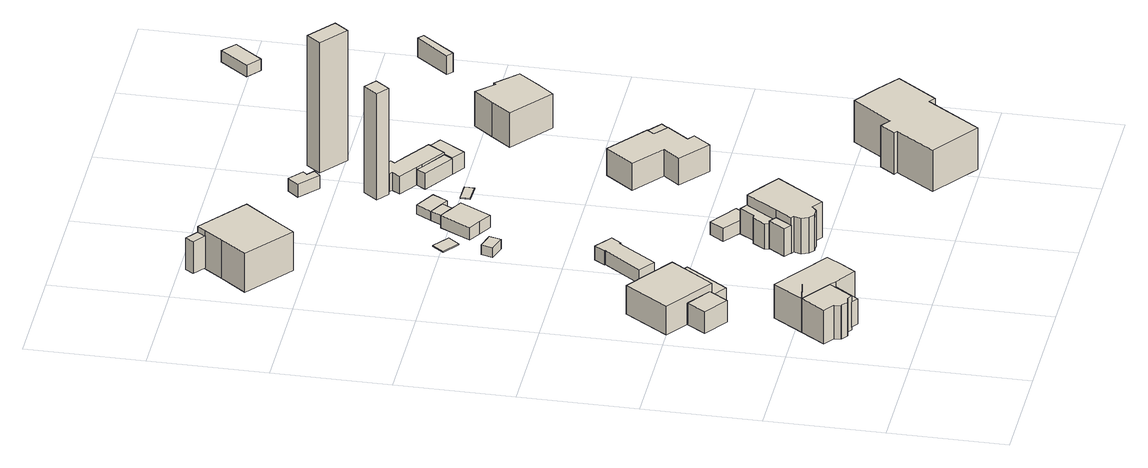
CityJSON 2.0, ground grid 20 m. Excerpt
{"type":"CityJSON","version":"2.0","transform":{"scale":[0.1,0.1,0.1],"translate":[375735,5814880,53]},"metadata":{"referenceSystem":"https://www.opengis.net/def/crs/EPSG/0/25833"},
"CityObjects":{
"building1":{"type":"Building","attributes":{"Gemeindeschluessel":"11000005","BezugspunktDach":"2200","function":"51009_1610","measuredHeight":4.66,"storeysAboveGround":0},"address":[{"country":"Germany","locality":"Berlin"}],"geometry":[{"type":"Solid","lod":"1","boundaries":[[[[0,1,2,3]],[[4,5,6,7]],[[4,7,3,2]],[[5,4,2,1]],[[6,5,1,0]],[[7,6,0,3]]]]}]},
"building2":{"type":"Building","attributes":{"Gemeindeschluessel":"11000005","function":"31001_1010"},"address":[{"country":"Germany","locality":"Berlin","thoroughfareNumber":"5","thoroughfareName":"Breitehornweg"}],"children":["building2-1","building2-2"]},
"building2-1":{"type":"BuildingPart","attributes":{"BezugspunktDach":"2200","measuredHeight":7.77,"storeysAboveGround":1},"parents":["building2"],"geometry":[{"type":"Solid","lod":"1","boundaries":[[[[8,9,10,11,12,13,14]],[[15,16,17,18,19,20,21]],[[15,21,14,13]],[[16,15,13,12]],[[17,16,12,11]],[[18,17,11,10]],[[19,18,10,9]],[[20,19,9,8]],[[21,20,8,14]]]]}]},
"building2-2":{"type":"BuildingPart","attributes":{"BezugspunktDach":"2200","measuredHeight":7.77,"storeysAboveGround":1},"parents":["building2"],"geometry":[{"type":"Solid","lod":"1","boundaries":[[[[22,23,24,25,26,27,8,28,14,29]],[[21,30,20,31,32,33,34,35,36,37]],[[21,37,29,14]],[[30,21,14,28]],[[20,30,28,8]],[[31,20,8,27]],[[32,31,27,26]],[[33,32,26,25]],[[34,33,25,24]],[[35,34,24,23]],[[36,35,23,22]],[[37,36,22,29]]]]}]},
"building3":{"type":"Building","attributes":{"Gemeindeschluessel":"11000005","function":"31001_1010"},"address":[{"country":"Germany","locality":"Berlin","thoroughfareNumber":"3","thoroughfareName":"Breitehornweg"}],"children":["building3-1","building3-2"]},
"building3-1":{"type":"BuildingPart","attributes":{"BezugspunktDach":"2200","measuredHeight":6.51,"storeysAboveGround":1},"parents":["building3"],"geometry":[{"type":"MultiSurface","lod":"1","boundaries":[[[38,39,40,41]],[[42,43,44,45]],[[42,45,41,40]],[[43,42,40,39]],[[44,43,39,38]],[[45,46,47,48,49,50,44,38,41]],[[50,49,48,47,46]]]}]},
"building3-2":{"type":"BuildingPart","attributes":{"BezugspunktDach":"2200","measuredHeight":4,"storeysAboveGround":1},"parents":["building3"],"geometry":[{"type":"Solid","lod":"1","boundaries":[[[[51,48,47,52]],[[46,49,53,54]],[[46,54,52,47]],[[53,49,48,51]],[[54,53,51,52]],[[49,46,47,48]]]]}]},
"building4":{"type":"Building","attributes":{"Gemeindeschluessel":"11000005","BezugspunktDach":"2200","function":"51009_1610","measuredHeight":3,"storeysAboveGround":0},"address":[{"country":"Germany","locality":"Berlin"}],"geometry":[{"type":"Solid","lod":"1","boundaries":[[[[55,56,57,58]],[[43,59,60,44]],[[43,44,58,57]],[[59,43,57,56]],[[60,59,56,55]],[[44,60,55,58]]]]}]},
"building5":{"type":"Building","attributes":{"Gemeindeschluessel":"11000005","BezugspunktDach":"2200","function":"31001_1000","measuredHeight":2.6,"storeysAboveGround":1},"address":[{"country":"Germany","locality":"Berlin","thoroughfareNumber":"3 (1)","thoroughfareName":"Breitehornweg"}],"geometry":[{"type":"Solid","lod":"1","boundaries":[[[[61,62,63,64,65,66,67,68]],[[69,70,71,72,73,74,75,76]],[[69,76,68,67]],[[70,69,67,66]],[[71,70,66,65]],[[72,71,65,64]],[[73,72,64,63]],[[74,73,63,62]],[[75,74,62,61]],[[76,75,61,68]]]]}]},
"building6":{"type":"Building","attributes":{"Gemeindeschluessel":"11000005","BezugspunktDach":"2200","function":"51009_1610","measuredHeight":5.17,"storeysAboveGround":0},"address":[{"country":"Germany","locality":"Berlin"}],"geometry":[{"type":"Solid","lod":"1","boundaries":[[[[77,78,79,80]],[[81,82,83,84]],[[81,84,80,79]],[[82,81,79,78]],[[83,82,78,77]],[[84,83,77,80]]]]}]},
"building7":{"type":"Building","attributes":{"Gemeindeschluessel":"11000005","BezugspunktDach":"2200","function":"31001_1010","measuredHeight":7.97,"storeysAboveGround":2},"address":[{"country":"Germany","locality":"Berlin","thoroughfareNumber":"145","thoroughfareName":"Kladower Damm"}],"geometry":[{"type":"Solid","lod":"1","boundaries":[[[[85,86,87,88,89,90,91]],[[92,93,94,95,96,97,98]],[[92,98,91,90]],[[93,92,90,89]],[[94,93,89,88]],[[95,94,88,87]],[[96,95,87,86]],[[97,96,86,85]],[[98,97,85,91]]]]}]},
"building8":{"type":"Building","attributes":{"Gemeindeschluessel":"11000005","BezugspunktDach":"2200","function":"51009_1610","measuredHeight":5.89,"storeysAboveGround":0},"address":[{"country":"Germany","locality":"Berlin"}],"geometry":[{"type":"Solid","lod":"1","boundaries":[[[[99,100,101,102]],[[103,104,105,106]],[[103,106,102,101]],[[104,103,101,100]],[[105,104,100,99]],[[106,105,99,102]]]]}]},
"building9":{"type":"Building","attributes":{"Gemeindeschluessel":"11000005","BezugspunktDach":"2200","function":"31001_1000","measuredHeight":1.8,"storeysAboveGround":1},"address":[{"country":"Germany","locality":"Berlin","thoroughfareNumber":"32 (6)","thoroughfareName":"Im Eulengrund"}],"geometry":[{"type":"Solid","lod":"1","boundaries":[[[[107,108,109,110]],[[111,112,113,114]],[[111,114,110,109]],[[112,111,109,108]],[[113,112,108,107]],[[114,113,107,110]]]]}]},
"building10":{"type":"Building","attributes":{"Gemeindeschluessel":"11000005","function":"31001_1010"},"address":[{"country":"Germany","locality":"Berlin","thoroughfareNumber":"36","thoroughfareName":"Im Eulengrund"}],"children":["building10-1","building10-2"]},
"building10-1":{"type":"BuildingPart","attributes":{"BezugspunktDach":"2200","measuredHeight":8.47,"storeysAboveGround":1},"parents":["building10"],"geometry":[{"type":"MultiSurface","lod":"1","boundaries":[[[115,116,117,118,119,120,121,122,123,124,125,126,127,128]],[[129,130,131,132,133,134,135,136,137,138,139,140,141,142]],[[129,142,128,127]],[[130,143,144,127,126]],[[131,130,126,125]],[[132,131,125,124]],[[133,132,124,123]],[[134,133,123,122]],[[135,134,122,121]],[[136,135,121,120]],[[137,136,120,119]],[[138,137,119,118]],[[139,138,118,117]],[[140,139,117,116]],[[141,140,116,115]],[[142,141,115,128]],[[129,144,143,130]]]}]},
"building10-2":{"type":"BuildingPart","attributes":{"BezugspunktDach":"2200","measuredHeight":4.74,"storeysAboveGround":1},"parents":["building10"],"geometry":[{"type":"MultiSurface","lod":"1","boundaries":[[[145,144,143,146,147,148,149]],[[150,151,152,130,129,153,154]],[[150,154,149,148]],[[151,150,148,147]],[[152,151,147,146]],[[130,152,146,143]],[[153,129,144,145]],[[154,153,145,149]],[[129,130,143,144,155]]]}]},
"building11":{"type":"Building","attributes":{"Gemeindeschluessel":"11000005","BezugspunktDach":"2200","function":"31001_1000","measuredHeight":0.187,"storeysAboveGround":1},"address":[{"country":"Germany","locality":"Berlin","thoroughfareNumber":"32 (5)","thoroughfareName":"Im Eulengrund"}],"geometry":[{"type":"Solid","lod":"1","boundaries":[[[[156,157,158,159]],[[160,161,162,163]],[[160,163,159,158]],[[161,160,158,157]],[[162,161,157,156]],[[163,162,156,159]]]]}]},
"building12":{"type":"Building","attributes":{"Gemeindeschluessel":"11000005","BezugspunktDach":"2200","function":"31001_2463","measuredHeight":2.38,"storeysAboveGround":1},"address":[{"country":"Germany","locality":"Berlin","thoroughfareNumber":"36 (1)","thoroughfareName":"Im Eulengrund"}],"geometry":[{"type":"Solid","lod":"1","boundaries":[[[[164,165,166,167,168]],[[169,170,171,172,173]],[[169,173,168,167]],[[170,169,167,166]],[[171,170,166,165]],[[172,171,165,164]],[[173,172,164,168]]]]}]},
"building13":{"type":"Building","attributes":{"Gemeindeschluessel":"11000005","BezugspunktDach":"2200","function":"51009_1610","measuredHeight":3.7,"storeysAboveGround":0},"address":[{"country":"Germany","locality":"Berlin"}],"geometry":[{"type":"Solid","lod":"1","boundaries":[[[[174,175,176,177,178,179,180,181]],[[182,183,184,185,186,187,188,189]],[[182,189,181,180]],[[183,182,180,179]],[[184,183,179,178]],[[185,184,178,177]],[[186,185,177,176]],[[187,186,176,175]],[[188,187,175,174]],[[189,188,174,181]]]]}]},
"building14":{"type":"Building","attributes":{"Gemeindeschluessel":"11000005","BezugspunktDach":"2200","function":"31001_1000","measuredHeight":1.65,"storeysAboveGround":1},"address":[{"country":"Germany","locality":"Berlin","thoroughfareNumber":"32 (2)","thoroughfareName":"Im Eulengrund"}],"geometry":[{"type":"Solid","lod":"1","boundaries":[[[[190,191,192,193]],[[194,195,185,183]],[[194,183,193,192]],[[195,194,192,191]],[[185,195,191,190]],[[183,185,190,193]]]]}]},
"building15":{"type":"Building","attributes":{"Gemeindeschluessel":"11000005","BezugspunktDach":"2200","function":"51009_1610","measuredHeight":1.74,"storeysAboveGround":0},"address":[{"country":"Germany","locality":"Berlin"}],"geometry":[{"type":"Solid","lod":"1","boundaries":[[[[191,196,197,198,192]],[[199,200,201,195,194]],[[199,194,192,198]],[[200,199,198,197]],[[201,200,197,196]],[[195,201,196,191]],[[194,195,191,192]]]]}]},
"building16":{"type":"Building","attributes":{"Gemeindeschluessel":"11000005","BezugspunktDach":"2200","function":"31001_1000","measuredHeight":0.19,"storeysAboveGround":1},"address":[{"country":"Germany","locality":"Berlin","thoroughfareNumber":"32 (3)","thoroughfareName":"Im Eulengrund"}],"geometry":[{"type":"Solid","lod":"1","boundaries":[[[[202,203,204,205]],[[206,207,208,209]],[[206,209,205,204]],[[207,206,204,203]],[[208,207,203,202]],[[209,208,202,205]]]]}]},
"building17":{"type":"Building","attributes":{"Gemeindeschluessel":"11000005","BezugspunktDach":"2200","function":"31001_1000","measuredHeight":19.77,"storeysAboveGround":1},"address":[{"country":"Germany","locality":"Berlin","thoroughfareNumber":"32 (1)","thoroughfareName":"Im Eulengrund"}],"geometry":[{"type":"Solid","lod":"1","boundaries":[[[[210,211,212,213]],[[214,215,216,217]],[[214,217,213,212]],[[215,214,212,211]],[[216,215,211,210]],[[217,216,210,213]]]]}]},
"building18":{"type":"Building","attributes":{"Gemeindeschluessel":"11000005","BezugspunktDach":"2200","function":"31001_1000","measuredHeight":2.37,"storeysAboveGround":1},"address":[{"country":"Germany","locality":"Berlin","thoroughfareNumber":"143 (1)","thoroughfareName":"Kladower Damm"}],"geometry":[{"type":"Solid","lod":"1","boundaries":[[[[218,219,220,221,222,223]],[[224,225,226,227,228,229]],[[224,229,223,222]],[[225,224,222,221]],[[226,225,221,220]],[[227,226,220,219]],[[228,227,219,218]],[[229,228,218,223]]]]}]},
"building19":{"type":"Building","attributes":{"Gemeindeschluessel":"11000005","BezugspunktDach":"2200","function":"31001_1010","measuredHeight":4.93,"storeysAboveGround":1},"address":[{"country":"Germany","locality":"Berlin","thoroughfareNumber":"34","thoroughfareName":"Im Eulengrund"}],"geometry":[{"type":"Solid","lod":"1","boundaries":[[[[230,231,232,233,234,235,236,237,238,239]],[[240,241,242,243,244,245,246,247,248,249]],[[240,249,239,238]],[[241,240,238,237]],[[242,241,237,236]],[[243,242,236,235]],[[244,243,235,234]],[[245,244,234,233]],[[246,245,233,232]],[[247,246,232,231]],[[248,247,231,230]],[[249,248,230,239]]]]}]},
"building20":{"type":"Building","attributes":{"Gemeindeschluessel":"11000005","function":"31001_1000"},"address":[{"country":"Germany","locality":"Berlin","thoroughfareNumber":"32 (4)","thoroughfareName":"Im Eulengrund"}],"children":["building20-1","building20-2"]},
"building20-1":{"type":"BuildingPart","attributes":{"BezugspunktDach":"2200","measuredHeight":3.77,"storeysAboveGround":1},"parents":["building20"],"geometry":[{"type":"MultiSurface","lod":"1","boundaries":[[[250,251,252,253,254,255,256,257,258,259,260]],[[261,262,263,264,265,266,267,268,269,270,271]],[[261,271,260,259]],[[262,261,259,258]],[[263,262,258,257]],[[264,263,257,256]],[[265,264,256,255]],[[266,265,255,254]],[[267,266,254,253]],[[268,267,253,252]],[[272,273,252,251]],[[270,274,272,269,251,250]],[[271,270,250,260]],[[269,268,273,272]],[[269,272,274,270]]]}]},
"building20-2":{"type":"BuildingPart","attributes":{"BezugspunktDach":"2200","measuredHeight":2.83,"storeysAboveGround":1},"parents":["building20"],"geometry":[{"type":"MultiSurface","lod":"1","boundaries":[[[275,273,274,276]],[[270,268,277,278]],[[270,278,276,274]],[[277,268,273,275]],[[278,277,275,276]],[[269,272,273,268]],[[270,274,272,269]]]}]},
"building21":{"type":"Building","attributes":{"Gemeindeschluessel":"11000005","BezugspunktDach":"2200","function":"31001_1010","measuredHeight":7.7,"storeysAboveGround":2},"address":[{"country":"Germany","locality":"Berlin","thoroughfareNumber":"43","thoroughfareName":"Im Eulengrund"}],"geometry":[{"type":"Solid","lod":"1","boundaries":[[[[279,280,281,282,283,284,285,286,287,288,289]],[[290,291,292,293,294,295,296,297,298,299,300]],[[290,300,289,288]],[[291,290,288,287]],[[292,291,287,286]],[[293,292,286,285]],[[294,293,285,284]],[[295,294,284,283]],[[296,295,283,282]],[[297,296,282,281]],[[298,297,281,280]],[[299,298,280,279]],[[300,299,279,289]]]]}]},
"building22":{"type":"Building","attributes":{"Gemeindeschluessel":"11000005","BezugspunktDach":"2200","function":"51009_1610","measuredHeight":2.98,"storeysAboveGround":0},"address":[{"country":"Germany","locality":"Berlin"}],"geometry":[{"type":"Solid","lod":"1","boundaries":[[[[301,302,303,304]],[[267,305,306,277]],[[267,277,304,303]],[[305,267,303,302]],[[306,305,302,301]],[[277,306,301,304]]]]}]},
"building23":{"type":"Building","attributes":{"Gemeindeschluessel":"11000005","BezugspunktDach":"2200","function":"51009_1610","measuredHeight":3.78,"storeysAboveGround":0},"address":[{"country":"Germany","locality":"Berlin"}],"geometry":[{"type":"Solid","lod":"1","boundaries":[[[[307,308,309,310]],[[311,312,313,314]],[[311,314,310,309]],[[312,311,309,308]],[[313,312,308,307]],[[314,313,307,310]]]]}]},
"building24":{"type":"Building","attributes":{"Gemeindeschluessel":"11000005","BezugspunktDach":"2200","function":"31001_2463","measuredHeight":24.2,"storeysAboveGround":1},"address":[{"country":"Germany","locality":"Berlin","thoroughfareNumber":"30 (2)","thoroughfareName":"Im Eulengrund"}],"geometry":[{"type":"Solid","lod":"1","boundaries":[[[[315,316,317,318]],[[319,320,321,322]],[[319,322,318,317]],[[320,319,317,316]],[[321,320,316,315]],[[322,321,315,318]]]]}]},
"building25":{"type":"Building","attributes":{"Gemeindeschluessel":"11000005","BezugspunktDach":"2200","function":"31001_1010","measuredHeight":7.94,"storeysAboveGround":1},"address":[{"country":"Germany","locality":"Berlin","thoroughfareNumber":"32","thoroughfareName":"Im Eulengrund"}],"geometry":[{"type":"Solid","lod":"1","boundaries":[[[[323,324,325,326,327,328,329,330]],[[331,332,333,334,335,336,337,338]],[[331,338,330,329]],[[332,331,329,328]],[[333,332,328,327]],[[334,333,327,326]],[[335,334,326,325]],[[336,335,325,324]],[[337,336,324,323]],[[338,337,323,330]]]]}]},
"building26":{"type":"Building","attributes":{"Gemeindeschluessel":"11000005","BezugspunktDach":"2200","function":"51009_1610","measuredHeight":3.43,"storeysAboveGround":0},"address":[{"country":"Germany","locality":"Berlin"}],"geometry":[{"type":"Solid","lod":"1","boundaries":[[[[339,340,341,342]],[[343,344,345,346]],[[343,346,342,341]],[[344,343,341,340]],[[345,344,340,339]],[[346,345,339,342]]]]}]},
"building27":{"type":"Building","attributes":{"Gemeindeschluessel":"11000005","BezugspunktDach":"2200","function":"31001_1310","measuredHeight":2.07,"storeysAboveGround":1},"address":[{"country":"Germany","locality":"Berlin","thoroughfareNumber":"28 (1)","thoroughfareName":"Im Eulengrund"}],"geometry":[{"type":"Solid","lod":"1","boundaries":[[[[347,348,349,350]],[[351,352,353,354]],[[351,354,350,349]],[[352,351,349,348]],[[353,352,348,347]],[[354,353,347,350]]]]}]}
},
"vertices":[
[110,104,64],[139,145,64],[128,153,64],[99,112,64],[128,153,17],[139,145,17],[110,104,17],[99,112,17],
[128,153,75],[139,145,75],[174,121,75],[192,146,75],[209,172,75],[112,240,75],[77,189,75],[112,240,12],[209,172,12],[192,146,12],[174,121,12],[139,145,12],[128,153,12],[77,189,12],
[66,135,75],[68,123,75],[69,123,75],[79,115,75],[91,117,75],[99,112,75],[120,196,75],[48,148,75],[120,196,12],[99,112,12],[91,117,12],[79,115,12],[69,123,12],[68,123,12],[66,135,12],[48,148,12],
[95,338,76],[147,412,76],[63,471,76],[11,396,76],[63,471,23],[147,412,23],[95,338,23],[11,396,23],[49,369,23],[49,369,63],[91,341,63],[91,341,23],[70,355,23],
[68,308,63],[27,337,63],[68,308,23],[27,337,23],
[122,320,53],[174,393,53],[147,412,53],[95,338,53],[174,393,23],[122,320,23],
[182,448,51],[229,513,51],[231,511,51],[243,528,51],[214,550,51],[201,532,51],[203,531,51],[155,467,51],[203,531,25],[201,532,25],[214,550,25],[243,528,25],[231,511,25],[229,513,25],[182,448,25],[155,467,25],
[301,248,71],[320,276,71],[308,285,71],[288,257,71],[308,285,20],[320,276,20],[301,248,20],[288,257,20],
[87,1015,101],[122,1060,101],[157,1104,101],[76,1168,101],[66,1154,101],[42,1123,101],[7,1079,101],[42,1123,29],[66,1154,29],[76,1168,29],[157,1104,29],[122,1060,29],[87,1015,29],[7,1079,29],
[66,1154,90],[76,1168,90],[55,1184,90],[45,1170,90],[55,1184,31],[76,1168,31],[66,1154,31],[45,1170,31],
[213,702,47],[218,722,47],[190,730,47],[184,710,47],[190,730,29],[218,722,29],[213,702,29],[184,710,29],
[306,245,85],[302,232,85],[307,220,85],[317,213,85],[319,213,85],[330,213,85],[340,221,85],[358,208,85],[416,290,85],[387,310,85],[362,327,85],[358,330,85],[320,276,85],[301,248,85],[320,276,19],[358,330,19],[362,327,19],[387,310,19],[416,290,19],[358,208,19],[340,221,19],[330,213,19],[319,213,19],[317,213,19],[307,220,19],[302,232,19],[306,245,19],[301,248,19],[358,330,66],[320,276,66],
[308,285,66],[345,339,66],[328,314,66],[320,313,66],[306,293,66],[320,313,19],[328,314,19],[345,339,19],[308,285,19],[306,293,19],[320,276,25],
[216,771,29],[231,790,29],[204,811,29],[189,791,29],[204,811,27],[231,790,27],[216,771,27],[189,791,27],
[345,339,44],[362,327,44],[380,352,44],[332,385,44],[315,361,44],[332,385,20],[380,352,20],[362,327,20],[345,339,20],[315,361,20],
[257,745,49],[279,732,49],[308,785,49],[296,792,49],[286,797,49],[271,806,49],[264,809,49],[235,757,49],[264,809,26],[271,806,26],[286,797,26],[296,792,26],[308,785,26],[279,732,26],[257,745,26],[235,757,26],
[296,792,43],[309,815,43],[283,829,43],[271,806,43],[283,829,26],[309,815,26],
[320,809,43],[334,835,43],[298,855,43],[298,855,26],[334,835,26],[320,809,26],
[392,778,27],[393,795,27],[360,796,27],[359,779,27],[360,796,25],[393,795,25],[392,778,25],[359,779,25],
[347,909,225],[366,933,225],[346,949,225],[327,925,225],[346,949,27],[366,933,27],[347,909,27],[327,925,27],
[343,1020,53],[354,1031,53],[342,1041,53],[349,1048,53],[325,1068,53],[309,1050,53],[325,1068,29],[349,1048,29],[342,1041,29],[354,1031,29],[343,1020,29],[309,1050,29],
[503,492,65],[480,464,65],[530,423,65],[553,452,65],[541,461,65],[570,498,65],[547,517,65],[556,529,65],[489,582,65],[451,534,65],[489,582,15],[556,529,15],[547,517,15],[570,498,15],[541,461,15],[553,452,15],[530,423,15],[480,464,15],[503,492,15],[451,534,15],
[389,872,57],[399,865,57],[442,837,57],[461,866,57],[419,894,57],[396,909,57],[401,916,57],[379,932,57],[362,910,57],[366,907,57],[357,893,57],[366,907,24],[362,910,24],[379,932,24],[401,916,24],[396,909,24],[419,894,24],[461,866,24],[442,837,24],[399,865,24],[389,872,24],[357,893,24],[399,865,53],[442,837,53],[389,872,53],
[432,822,53],[379,856,53],[432,822,24],[379,856,24],
[624,6,87],[689,97,87],[700,89,87],[750,157,87],[712,186,87],[670,215,87],[620,147,87],[603,159,87],[584,134,87],[590,130,87],[543,64,87],[590,130,10],[584,134,10],[603,159,10],[620,147,10],[670,215,10],[712,186,10],[750,157,10],[700,89,10],[689,97,10],[624,6,10],[543,64,10],
[454,807,54],[484,851,54],[461,866,54],[432,822,54],[484,851,24],[454,807,24],
[570,498,64],[580,510,64],[556,529,64],[547,517,64],[556,529,26],[580,510,26],[570,498,26],[547,517,26],
[440,993,268],[459,1017,268],[413,1054,268],[394,1030,268],[413,1054,26],[459,1017,26],[440,993,26],[394,1030,26],
[604,691,86],[628,720,86],[655,754,86],[619,790,86],[616,786,86],[588,815,86],[560,781,86],[533,748,86],[560,781,22],[588,815,22],[616,786,22],[619,790,22],[655,754,22],[628,720,22],[604,691,22],[533,748,22],
[743,879,58],[788,935,58],[778,943,58],[733,887,58],[778,943,23],[788,935,23],[743,879,23],[733,887,23],
[698,1182,40],[735,1229,40],[712,1249,40],[674,1201,40],[712,1249,19],[735,1229,19],[698,1182,19],[674,1201,19]
]}
